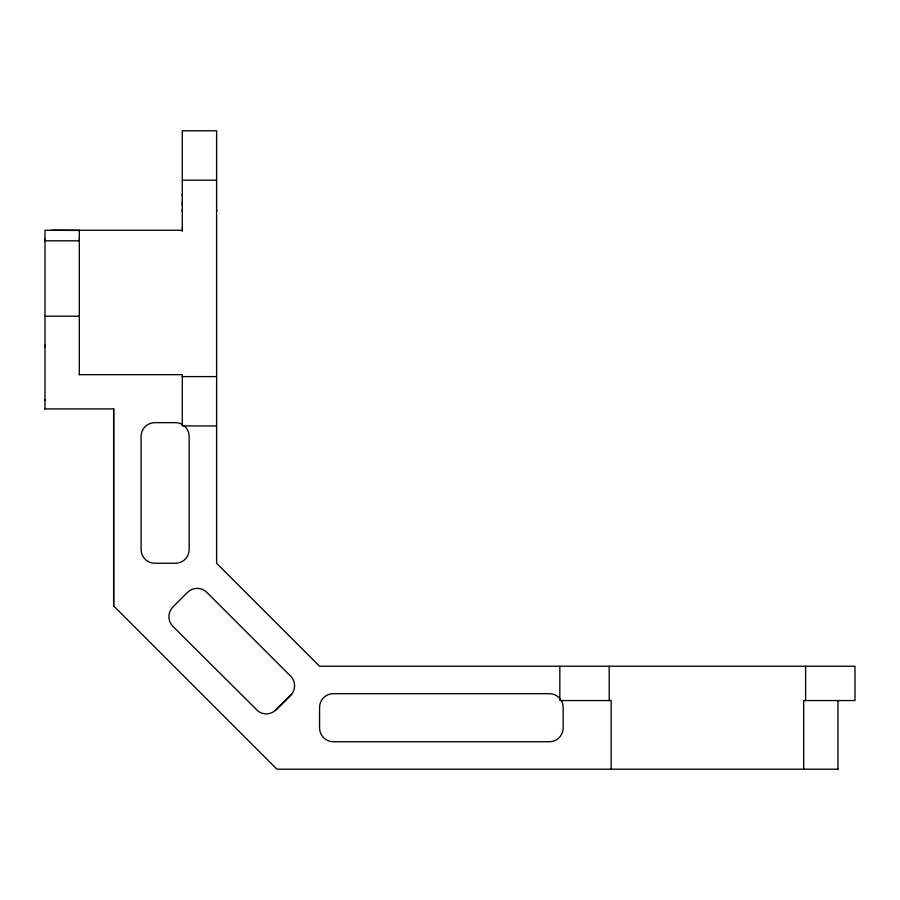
<?xml version="1.0" encoding="UTF-8"?>
<svg xmlns="http://www.w3.org/2000/svg" width="900" height="900" viewBox="0 0 900 900"><rect width="100%" height="100%" fill="white"/><g stroke="black" fill="none" stroke-linecap="round" stroke-linejoin="round"><path stroke-width="1.35" d="M45 400.444L45 399.532M45 347.029L45 345.319M45 239.243L45 240.817L79.324 240.817L79.324 239.243M216.607 425.97L182.284 425.97L182.284 374.659L79.324 374.659L79.324 373.973M79.324 230.333L79.324 374.659M838.08 769.196L276.93 769.196L113.647 605.914L113.647 408.926L45 408.926M182.284 231.39L182.284 227.722M182.284 211.466L182.284 209.745M182.284 205.088L182.284 202.028M182.284 195.39L182.284 194.355M216.607 211.466L216.607 209.745M559.834 666.225L559.834 700.549L611.145 700.549L611.145 769.196M609.21 700.549L609.21 666.225M803.689 769.196L803.689 700.549L855 700.549L855 666.225L319.579 666.225L216.607 563.265L216.607 130.804L182.284 130.804L182.284 227.959M805.613 700.549L805.613 666.225M837.945 769.196L837.945 700.549M275.895 709.909L290.554 695.452A13.725 13.725 0 0 0 290.554 676.035L206.899 592.391A13.725 13.725 0 0 0 187.493 592.391L172.924 606.949A13.725 13.725 0 0 0 172.924 626.366L258.007 711.09A13.59 13.59 0 0 0 275.895 709.909L291.735 694.102M182.284 180.191L216.607 180.191M182.284 230.254L45 230.254L45 409.061M79.324 230.434L51.863 230.254M45 316.204L79.324 316.204M182.284 376.594L216.607 376.594M113.647 408.926L113.647 605.914M182.284 424.485A13.725 13.725 0 0 0 175.421 422.651L154.834 422.651A13.725 13.725 0 0 0 141.097 436.376L141.097 549.529A13.725 13.725 0 0 0 154.834 563.265L175.421 563.265A13.725 13.725 0 0 0 189.157 549.529L189.157 436.376A13.725 13.725 0 0 0 183.78 425.486M560.317 699.053A13.725 13.725 0 0 0 549.428 693.686L333.304 693.686A13.725 13.725 0 0 0 319.579 707.411L319.579 728.01A13.725 13.725 0 0 0 333.304 741.735L549.428 741.735A13.725 13.725 0 0 0 563.153 728.01L563.153 707.411A13.725 13.725 0 0 0 561.319 700.549"/></g></svg>
